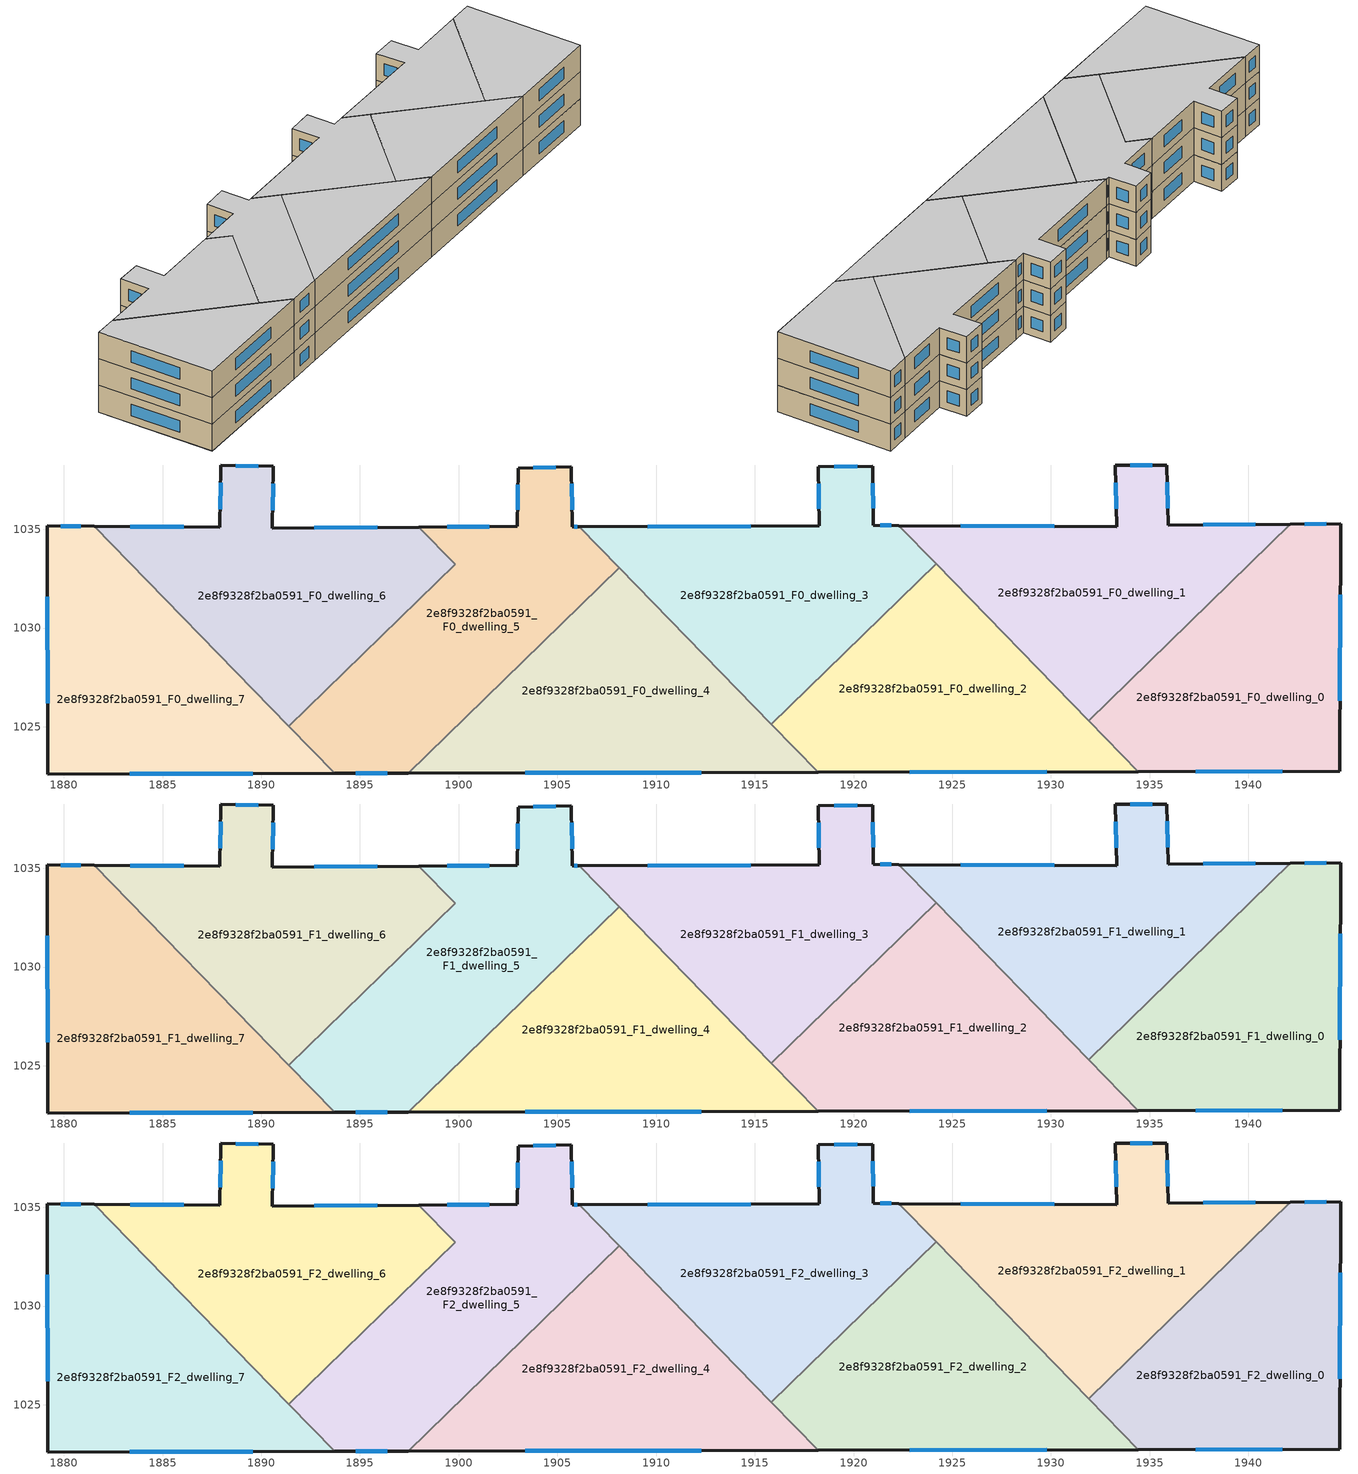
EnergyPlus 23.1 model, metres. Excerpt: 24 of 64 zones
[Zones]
2e8f9328f2ba0591_F0_dwelling_0
 floor ground (EU_floor_Construction): 1944.68,1035.28 1944.61,1022.75 1934.42,1022.72 1931.9,1025.31 1942.12,1035.26 z0
 wall outside (EU_wall_Construction): 1934.42,1022.72 1944.61,1022.75 1944.68,1035.28 1942.12,1035.26 z0:3
 wall to 2e8f9328f2ba0591_F0_dwelling_2 (EU_wall_Construction): 1931.9,1025.31 1934.42,1022.72 z0:3
 wall to 2e8f9328f2ba0591_F0_dwelling_1 (EU_wall_Construction): 1942.12,1035.26 1931.9,1025.31 z0:3
 window (EU_Window_Construction): 1937.33,1022.73 1941.7,1022.74 / 1943.95,1035.27 1942.85,1035.26 / 1944.63,1026.33 1944.66,1031.7 z0.86:2.14
2e8f9328f2ba0591_F0_dwelling_1
 floor ground (EU_floor_Construction): 1942.12,1035.26 1931.9,1025.31 1922.29,1035.19 1933.32,1035.14 1933.26,1038.26 1935.86,1038.24 1935.93,1035.21 z0
 wall outside (EU_wall_Construction): 1942.12,1035.26 1935.93,1035.21 1935.86,1038.24 1933.26,1038.26 1933.33,1035.14 1922.29,1035.19 z0:3
 wall to 2e8f9328f2ba0591_F0_dwelling_3 (EU_wall_Construction): 1922.29,1035.19 1924.18,1033.24 z0:3
 wall to 2e8f9328f2ba0591_F0_dwelling_2 (EU_wall_Construction): 1924.18,1033.25 1931.9,1025.31 z0:3
 window (EU_Window_Construction): 1933.28,1037.37 1933.31,1036.03 / 1935.12,1038.24 1934,1038.25 / 1935.91,1036.08 1935.88,1037.37 / 1940.35,1035.24 1937.7,1035.22 / 1930.17,1035.15 1925.44,1035.18 z0.86:2.14
2e8f9328f2ba0591_F0_dwelling_2
 floor ground (EU_floor_Construction): 1924.18,1033.24 1934.42,1022.72 1918.22,1022.69 1915.84,1025.13 z0
 wall outside (EU_wall_Construction): 1918.22,1022.69 1934.42,1022.72 z0:3
 wall to 2e8f9328f2ba0591_F0_dwelling_3 (EU_wall_Construction): 1924.18,1033.25 1915.84,1025.13 z0:3
 wall to 2e8f9328f2ba0591_F0_dwelling_4 (EU_wall_Construction): 1915.84,1025.13 1918.22,1022.69 z0:3
 window (EU_Window_Construction): 1922.85,1022.7 1929.79,1022.71 z0.86:2.14
2e8f9328f2ba0591_F0_dwelling_3
 floor ground (EU_floor_Construction): 1920.98,1038.2 1920.99,1035.2 1922.29,1035.19 1924.18,1033.24 1915.84,1025.13 1906.12,1035.12 1918.26,1035.18 1918.22,1038.17 z0
 wall outside (EU_wall_Construction): 1922.29,1035.19 1920.99,1035.2 1920.98,1038.2 1918.22,1038.17 1918.26,1035.18 1906.12,1035.12 z0:3
 wall to 2e8f9328f2ba0591_F0_dwelling_5 (EU_wall_Construction): 1906.12,1035.12 1908.13,1033.05 z0:3
 wall to 2e8f9328f2ba0591_F0_dwelling_4 (EU_wall_Construction): 1908.13,1033.05 1915.84,1025.13 z0:3
 window (EU_Window_Construction): 1918.23,1037.32 1918.25,1036.04 / 1920.19,1038.19 1919.01,1038.18 / 1920.99,1036.06 1920.98,1037.34 / 1921.92,1035.19 1921.36,1035.2 / 1914.79,1035.16 1909.59,1035.14 z0.86:2.14
2e8f9328f2ba0591_F0_dwelling_4
 floor ground (EU_floor_Construction): 1908.13,1033.05 1918.22,1022.69 1897.44,1022.65 z0
 wall outside (EU_wall_Construction): 1897.44,1022.65 1918.22,1022.69 z0:3
 wall to 2e8f9328f2ba0591_F0_dwelling_5 (EU_wall_Construction): 1908.13,1033.05 1897.44,1022.65 z0:3
 window (EU_Window_Construction): 1903.37,1022.66 1912.28,1022.68 z0.86:2.14
2e8f9328f2ba0591_F0_dwelling_5
 floor ground (EU_floor_Construction): 1905.69,1038.17 1905.76,1035.12 1906.12,1035.12 1908.13,1033.05 1897.44,1022.65 1893.73,1022.64 1891.4,1025.04 1899.82,1033.23 1897.99,1035.11 1902.97,1035.14 1903.01,1038.1 z0
 wall outside (EU_wall_Construction): 1906.12,1035.12 1905.76,1035.12 1905.7,1038.17 1903.01,1038.1 1902.97,1035.14 1897.99,1035.11 / 1893.73,1022.64 1897.44,1022.65 z0:3
 wall to 2e8f9328f2ba0591_F0_dwelling_6 (EU_wall_Construction): 1897.99,1035.11 1899.82,1033.23 1891.4,1025.04 z0:3
 wall to 2e8f9328f2ba0591_F0_dwelling_7 (EU_wall_Construction): 1891.4,1025.04 1893.73,1022.64 z0:3
 window (EU_Window_Construction): 1901.55,1035.13 1899.41,1035.12 / 1903,1037.26 1902.98,1035.99 / 1904.93,1038.15 1903.78,1038.12 / 1905.74,1035.99 1905.71,1037.3 / 1906.02,1035.12 1905.87,1035.12 / 1894.79,1022.64 1896.38,1022.64 z0.86:2.14
2e8f9328f2ba0591_F0_dwelling_6
 floor ground (EU_floor_Construction): 1897.99,1035.11 1899.82,1033.23 1891.4,1025.04 1881.55,1035.15 1887.9,1035.11 1887.96,1038.25 1890.61,1038.19 1890.57,1035.06 z0
 wall outside (EU_wall_Construction): 1897.99,1035.11 1890.57,1035.06 1890.61,1038.19 1887.96,1038.25 1887.9,1035.11 1881.55,1035.15 z0:3
 wall to 2e8f9328f2ba0591_F0_dwelling_7 (EU_wall_Construction): 1881.55,1035.15 1891.4,1025.04 z0:3
 window (EU_Window_Construction): 1889.86,1038.21 1888.72,1038.23 / 1890.58,1035.96 1890.6,1037.3 / 1895.87,1035.1 1892.69,1035.08 / 1886.09,1035.12 1883.36,1035.14 / 1887.94,1037.35 1887.92,1036.01 z0.86:2.14
2e8f9328f2ba0591_F0_dwelling_7
 floor ground (EU_floor_Construction): 1881.55,1035.15 1893.73,1022.64 1879.18,1022.61 1879.16,1035.17 z0
 wall outside (EU_wall_Construction): 1881.55,1035.15 1879.16,1035.17 1879.18,1022.61 1893.73,1022.64 z0:3
 window (EU_Window_Construction): 1883.34,1022.62 1889.57,1022.63 / 1879.17,1031.58 1879.18,1026.2 / 1880.87,1035.16 1879.84,1035.17 z0.86:2.14
2e8f9328f2ba0591_F1_dwelling_0
 floor to 2e8f9328f2ba0591_F0_dwelling_0 (EU_floor_Construction): 1944.68,1035.28 1944.61,1022.75 1934.42,1022.72 1931.9,1025.31 1942.12,1035.26 z3
 wall outside (EU_wall_Construction): 1934.42,1022.72 1944.61,1022.75 1944.68,1035.28 1942.12,1035.26 z3:6
 wall to 2e8f9328f2ba0591_F1_dwelling_2 (EU_wall_Construction): 1931.9,1025.31 1934.42,1022.72 z3:6
 wall to 2e8f9328f2ba0591_F1_dwelling_1 (EU_wall_Construction): 1942.12,1035.26 1931.9,1025.31 z3:6
 window (EU_Window_Construction): 1937.33,1022.73 1941.7,1022.74 / 1943.95,1035.27 1942.85,1035.26 / 1944.63,1026.33 1944.66,1031.7 z3.86:5.14
2e8f9328f2ba0591_F1_dwelling_1
 floor to 2e8f9328f2ba0591_F0_dwelling_1 (EU_floor_Construction): 1942.12,1035.26 1931.9,1025.31 1922.29,1035.19 1933.32,1035.14 1933.26,1038.26 1935.86,1038.24 1935.93,1035.21 z3
 wall outside (EU_wall_Construction): 1942.12,1035.26 1935.93,1035.21 1935.86,1038.24 1933.26,1038.26 1933.33,1035.14 1922.29,1035.19 z3:6
 wall to 2e8f9328f2ba0591_F1_dwelling_3 (EU_wall_Construction): 1922.29,1035.19 1924.18,1033.24 z3:6
 wall to 2e8f9328f2ba0591_F1_dwelling_2 (EU_wall_Construction): 1924.18,1033.25 1931.9,1025.31 z3:6
 window (EU_Window_Construction): 1933.28,1037.37 1933.31,1036.03 / 1935.12,1038.24 1934,1038.25 / 1935.91,1036.08 1935.88,1037.37 / 1940.35,1035.24 1937.7,1035.22 / 1930.17,1035.15 1925.44,1035.18 z3.86:5.14
2e8f9328f2ba0591_F1_dwelling_2
 floor to 2e8f9328f2ba0591_F0_dwelling_2 (EU_floor_Construction): 1924.18,1033.24 1934.42,1022.72 1918.22,1022.69 1915.84,1025.13 z3
 wall outside (EU_wall_Construction): 1918.22,1022.69 1934.42,1022.72 z3:6
 wall to 2e8f9328f2ba0591_F1_dwelling_3 (EU_wall_Construction): 1924.18,1033.25 1915.84,1025.13 z3:6
 wall to 2e8f9328f2ba0591_F1_dwelling_4 (EU_wall_Construction): 1915.84,1025.13 1918.22,1022.69 z3:6
 window (EU_Window_Construction): 1922.85,1022.7 1929.79,1022.71 z3.86:5.14
2e8f9328f2ba0591_F1_dwelling_3
 floor to 2e8f9328f2ba0591_F0_dwelling_3 (EU_floor_Construction): 1920.98,1038.2 1920.99,1035.2 1922.29,1035.19 1924.18,1033.24 1915.84,1025.13 1906.12,1035.12 1918.26,1035.18 1918.22,1038.17 z3
 wall outside (EU_wall_Construction): 1922.29,1035.19 1920.99,1035.2 1920.98,1038.2 1918.22,1038.17 1918.26,1035.18 1906.12,1035.12 z3:6
 wall to 2e8f9328f2ba0591_F1_dwelling_5 (EU_wall_Construction): 1906.12,1035.12 1908.13,1033.05 z3:6
 wall to 2e8f9328f2ba0591_F1_dwelling_4 (EU_wall_Construction): 1908.13,1033.05 1915.84,1025.13 z3:6
 window (EU_Window_Construction): 1918.23,1037.32 1918.25,1036.04 / 1920.19,1038.19 1919.01,1038.18 / 1920.99,1036.06 1920.98,1037.34 / 1921.92,1035.19 1921.36,1035.2 / 1914.79,1035.16 1909.59,1035.14 z3.86:5.14
2e8f9328f2ba0591_F1_dwelling_4
 floor to 2e8f9328f2ba0591_F0_dwelling_4 (EU_floor_Construction): 1908.13,1033.05 1918.22,1022.69 1897.44,1022.65 z3
 wall outside (EU_wall_Construction): 1897.44,1022.65 1918.22,1022.69 z3:6
 wall to 2e8f9328f2ba0591_F1_dwelling_5 (EU_wall_Construction): 1908.13,1033.05 1897.44,1022.65 z3:6
 window (EU_Window_Construction): 1903.37,1022.66 1912.28,1022.68 z3.86:5.14
2e8f9328f2ba0591_F1_dwelling_5
 floor to 2e8f9328f2ba0591_F0_dwelling_5 (EU_floor_Construction): 1905.69,1038.17 1905.76,1035.12 1906.12,1035.12 1908.13,1033.05 1897.44,1022.65 1893.73,1022.64 1891.4,1025.04 1899.82,1033.23 1897.99,1035.11 1902.97,1035.14 1903.01,1038.1 z3
 wall outside (EU_wall_Construction): 1906.12,1035.12 1905.76,1035.12 1905.7,1038.17 1903.01,1038.1 1902.97,1035.14 1897.99,1035.11 / 1893.73,1022.64 1897.44,1022.65 z3:6
 wall to 2e8f9328f2ba0591_F1_dwelling_6 (EU_wall_Construction): 1897.99,1035.11 1899.82,1033.23 1891.4,1025.04 z3:6
 wall to 2e8f9328f2ba0591_F1_dwelling_7 (EU_wall_Construction): 1891.4,1025.04 1893.73,1022.64 z3:6
 window (EU_Window_Construction): 1901.55,1035.13 1899.41,1035.12 / 1903,1037.26 1902.98,1035.99 / 1904.93,1038.15 1903.78,1038.12 / 1905.74,1035.99 1905.71,1037.3 / 1906.02,1035.12 1905.87,1035.12 / 1894.79,1022.64 1896.38,1022.64 z3.86:5.14
2e8f9328f2ba0591_F1_dwelling_6
 floor to 2e8f9328f2ba0591_F0_dwelling_6 (EU_floor_Construction): 1897.99,1035.11 1899.82,1033.23 1891.4,1025.04 1881.55,1035.15 1887.9,1035.11 1887.96,1038.25 1890.61,1038.19 1890.57,1035.06 z3
 wall outside (EU_wall_Construction): 1897.99,1035.11 1890.57,1035.06 1890.61,1038.19 1887.96,1038.25 1887.9,1035.11 1881.55,1035.15 z3:6
 wall to 2e8f9328f2ba0591_F1_dwelling_7 (EU_wall_Construction): 1881.55,1035.15 1891.4,1025.04 z3:6
 window (EU_Window_Construction): 1889.86,1038.21 1888.72,1038.23 / 1890.58,1035.96 1890.6,1037.3 / 1895.87,1035.1 1892.69,1035.08 / 1886.09,1035.12 1883.36,1035.14 / 1887.94,1037.35 1887.92,1036.01 z3.86:5.14
2e8f9328f2ba0591_F1_dwelling_7
 floor to 2e8f9328f2ba0591_F0_dwelling_7 (EU_floor_Construction): 1881.55,1035.15 1893.73,1022.64 1879.18,1022.61 1879.16,1035.17 z3
 wall outside (EU_wall_Construction): 1881.55,1035.15 1879.16,1035.17 1879.18,1022.61 1893.73,1022.64 z3:6
 window (EU_Window_Construction): 1883.34,1022.62 1889.57,1022.63 / 1879.17,1031.58 1879.18,1026.2 / 1880.87,1035.16 1879.84,1035.17 z3.86:5.14
2e8f9328f2ba0591_F2_dwelling_0
 floor to 2e8f9328f2ba0591_F1_dwelling_0 (EU_floor_Construction): 1944.68,1035.28 1944.61,1022.75 1934.42,1022.72 1931.9,1025.31 1942.12,1035.26 z6
 wall outside (EU_wall_Construction): 1934.42,1022.72 1944.61,1022.75 1944.68,1035.28 1942.12,1035.26 z6:9
 wall to 2e8f9328f2ba0591_F2_dwelling_2 (EU_wall_Construction): 1931.9,1025.31 1934.42,1022.72 z6:9
 wall to 2e8f9328f2ba0591_F2_dwelling_1 (EU_wall_Construction): 1942.12,1035.26 1931.9,1025.31 z6:9
 window (EU_Window_Construction): 1937.33,1022.73 1941.7,1022.74 / 1943.95,1035.27 1942.85,1035.26 / 1944.63,1026.33 1944.66,1031.7 z6.86:8.14
 ceiling to 2e8f9328f2ba0591_F3_dwelling_0 (EU_floor_Construction): 1944.61,1022.75 1944.68,1035.28 1942.12,1035.26 1931.9,1025.31 1934.42,1022.72 z9
2e8f9328f2ba0591_F2_dwelling_1
 floor to 2e8f9328f2ba0591_F1_dwelling_1 (EU_floor_Construction): 1942.12,1035.26 1931.9,1025.31 1922.29,1035.19 1933.32,1035.14 1933.26,1038.26 1935.86,1038.24 1935.93,1035.21 z6
 wall outside (EU_wall_Construction): 1942.12,1035.26 1935.93,1035.21 1935.86,1038.24 1933.26,1038.26 1933.33,1035.14 1922.29,1035.19 z6:9
 wall to 2e8f9328f2ba0591_F2_dwelling_3 (EU_wall_Construction): 1922.29,1035.19 1924.18,1033.24 z6:9
 wall to 2e8f9328f2ba0591_F2_dwelling_2 (EU_wall_Construction): 1924.18,1033.25 1931.9,1025.31 z6:9
 window (EU_Window_Construction): 1933.28,1037.37 1933.31,1036.03 / 1935.12,1038.24 1934,1038.25 / 1935.91,1036.08 1935.88,1037.37 / 1940.35,1035.24 1937.7,1035.22 / 1930.17,1035.15 1925.44,1035.18 z6.86:8.14
 ceiling to 2e8f9328f2ba0591_F3_dwelling_1 (EU_floor_Construction): 1942.12,1035.26 1935.93,1035.21 1935.86,1038.24 1933.26,1038.26 1933.32,1035.14 1922.29,1035.19 1931.9,1025.31 z9
2e8f9328f2ba0591_F2_dwelling_2
 floor to 2e8f9328f2ba0591_F1_dwelling_2 (EU_floor_Construction): 1924.18,1033.24 1934.42,1022.72 1918.22,1022.69 1915.84,1025.13 z6
 wall outside (EU_wall_Construction): 1918.22,1022.69 1934.42,1022.72 z6:9
 wall to 2e8f9328f2ba0591_F2_dwelling_3 (EU_wall_Construction): 1924.18,1033.25 1915.84,1025.13 z6:9
 wall to 2e8f9328f2ba0591_F2_dwelling_4 (EU_wall_Construction): 1915.84,1025.13 1918.22,1022.69 z6:9
 window (EU_Window_Construction): 1922.85,1022.7 1929.79,1022.71 z6.86:8.14
 ceiling to 2e8f9328f2ba0591_F3_dwelling_2 (EU_floor_Construction): 1934.42,1022.72 1924.18,1033.24 1915.84,1025.13 1918.22,1022.69 z9
2e8f9328f2ba0591_F2_dwelling_3
 floor to 2e8f9328f2ba0591_F1_dwelling_3 (EU_floor_Construction): 1920.98,1038.2 1920.99,1035.2 1922.29,1035.19 1924.18,1033.24 1915.84,1025.13 1906.12,1035.12 1918.26,1035.18 1918.22,1038.17 z6
 wall outside (EU_wall_Construction): 1922.29,1035.19 1920.99,1035.2 1920.98,1038.2 1918.22,1038.17 1918.26,1035.18 1906.12,1035.12 z6:9
 wall to 2e8f9328f2ba0591_F2_dwelling_5 (EU_wall_Construction): 1906.12,1035.12 1908.13,1033.05 z6:9
 wall to 2e8f9328f2ba0591_F2_dwelling_4 (EU_wall_Construction): 1908.13,1033.05 1915.84,1025.13 z6:9
 window (EU_Window_Construction): 1918.23,1037.32 1918.25,1036.04 / 1920.19,1038.19 1919.01,1038.18 / 1920.99,1036.06 1920.98,1037.34 / 1921.92,1035.19 1921.36,1035.2 / 1914.79,1035.16 1909.59,1035.14 z6.86:8.14
 ceiling to 2e8f9328f2ba0591_F3_dwelling_3 (EU_floor_Construction): 1924.18,1033.24 1922.29,1035.19 1920.99,1035.2 1920.98,1038.2 1918.22,1038.17 1918.26,1035.18 1906.12,1035.12 1915.84,1025.13 z9
2e8f9328f2ba0591_F2_dwelling_4
 floor to 2e8f9328f2ba0591_F1_dwelling_4 (EU_floor_Construction): 1908.13,1033.05 1918.22,1022.69 1897.44,1022.65 z6
 wall outside (EU_wall_Construction): 1897.44,1022.65 1918.22,1022.69 z6:9
 wall to 2e8f9328f2ba0591_F2_dwelling_5 (EU_wall_Construction): 1908.13,1033.05 1897.44,1022.65 z6:9
 window (EU_Window_Construction): 1903.37,1022.66 1912.28,1022.68 z6.86:8.14
 ceiling to 2e8f9328f2ba0591_F3_dwelling_4 (EU_floor_Construction): 1918.22,1022.69 1908.13,1033.05 1897.44,1022.65 z9
2e8f9328f2ba0591_F2_dwelling_5
 floor to 2e8f9328f2ba0591_F1_dwelling_5 (EU_floor_Construction): 1905.69,1038.17 1905.76,1035.12 1906.12,1035.12 1908.13,1033.05 1897.44,1022.65 1893.73,1022.64 1891.4,1025.04 1899.82,1033.23 1897.99,1035.11 1902.97,1035.14 1903.01,1038.1 z6
 wall outside (EU_wall_Construction): 1906.12,1035.12 1905.76,1035.12 1905.7,1038.17 1903.01,1038.1 1902.97,1035.14 1897.99,1035.11 / 1893.73,1022.64 1897.44,1022.65 z6:9
 wall to 2e8f9328f2ba0591_F2_dwelling_6 (EU_wall_Construction): 1897.99,1035.11 1899.82,1033.23 1891.4,1025.04 z6:9
 wall to 2e8f9328f2ba0591_F2_dwelling_7 (EU_wall_Construction): 1891.4,1025.04 1893.73,1022.64 z6:9
 window (EU_Window_Construction): 1901.55,1035.13 1899.41,1035.12 / 1903,1037.26 1902.98,1035.99 / 1904.93,1038.15 1903.78,1038.12 / 1905.74,1035.99 1905.71,1037.3 / 1906.02,1035.12 1905.87,1035.12 / 1894.79,1022.64 1896.38,1022.64 z6.86:8.14
 ceiling to 2e8f9328f2ba0591_F3_dwelling_5 (EU_floor_Construction): 1908.13,1033.05 1906.12,1035.12 1905.76,1035.12 1905.69,1038.17 1903.01,1038.1 1902.97,1035.14 1897.99,1035.11 1899.82,1033.23 1891.4,1025.04 1893.73,1022.64 1897.44,1022.65 z9
2e8f9328f2ba0591_F2_dwelling_6
 floor to 2e8f9328f2ba0591_F1_dwelling_6 (EU_floor_Construction): 1897.99,1035.11 1899.82,1033.23 1891.4,1025.04 1881.55,1035.15 1887.9,1035.11 1887.96,1038.25 1890.61,1038.19 1890.57,1035.06 z6
 wall outside (EU_wall_Construction): 1897.99,1035.11 1890.57,1035.06 1890.61,1038.19 1887.96,1038.25 1887.9,1035.11 1881.55,1035.15 z6:9
 wall to 2e8f9328f2ba0591_F2_dwelling_7 (EU_wall_Construction): 1881.55,1035.15 1891.4,1025.04 z6:9
 window (EU_Window_Construction): 1889.86,1038.21 1888.72,1038.23 / 1890.58,1035.96 1890.6,1037.3 / 1895.87,1035.1 1892.69,1035.08 / 1886.09,1035.12 1883.36,1035.14 / 1887.94,1037.35 1887.92,1036.01 z6.86:8.14
 ceiling to 2e8f9328f2ba0591_F3_dwelling_6 (EU_floor_Construction): 1899.82,1033.23 1897.99,1035.11 1890.57,1035.06 1890.61,1038.19 1887.96,1038.25 1887.9,1035.11 1881.55,1035.15 1891.4,1025.04 z9
2e8f9328f2ba0591_F2_dwelling_7
 floor to 2e8f9328f2ba0591_F1_dwelling_7 (EU_floor_Construction): 1881.55,1035.15 1893.73,1022.64 1879.18,1022.61 1879.16,1035.17 z6
 wall outside (EU_wall_Construction): 1881.55,1035.15 1879.16,1035.17 1879.18,1022.61 1893.73,1022.64 z6:9
 window (EU_Window_Construction): 1883.34,1022.62 1889.57,1022.63 / 1879.17,1031.58 1879.18,1026.2 / 1880.87,1035.16 1879.84,1035.17 z6.86:8.14
 ceiling to 2e8f9328f2ba0591_F3_dwelling_7 (EU_floor_Construction): 1893.73,1022.64 1881.55,1035.15 1879.16,1035.17 1879.18,1022.61 z9
[Building]
EU S2 Campaign: North Axis=0; Terrain=City; Solar Distribution=FullExterior
[Site:Location]
Helsinki-Vantaa.AP: Latitude=60.317; Longitude=24.963; Time Zone=2; Elevation=54.6
[SizingPeriod:WeatherFileDays]
AnnualSizingPeriod: Begin Month=1; Begin Day of Month=1; End Month=12; End Day of Month=31; Day of Week for Start Day=Monday; Use Weather File Daylight Saving Period=No; Use Weather File Rain and Snow Indicators=No
[MATERIAL]
EU_InternalMass_Material: Roughness=MediumRough; Thickness=0.1; Conductivity=1; Density=1800; Specific Heat=900; Thermal Absorptance=0.9; Solar Absorptance=0.7; Visible Absorptance=0.7
[MATERIAL:NOMASS] Roughness=MediumRough; Thermal Absorptance=0.9; Solar Absorptance=0.7; Visible Absorptance=0.7
Name | Thermal Resistance
EU_wall_NoMass | 1.10183
EU_floor_NoMass | 1.70606
[WINDOWMATERIAL:SIMPLEGLAZINGSYSTEM]
EU_Window_SimpleGlazing: UFactor=3.11035; Solar Heat Gain Coefficient=0.8; Visible Transmittance=0.8
[CONSTRUCTION]
EU_wall_Construction: EU_wall_NoMass
EU_floor_Construction: EU_floor_NoMass
EU_Window_Construction: EU_Window_SimpleGlazing
EU_InternalMass_Construction: EU_InternalMass_Material
[ZONE] Type=1; Multiplier=1; Ceiling Height=autocalculate; Floor Area=autocalculate; Part of Total Floor Area=Yes
Name | Volume
2e8f9328f2ba0591_F0_dwelling_0; 2e8f9328f2ba0591_F1_dwelling_0; 2e8f9328f2ba0591_F2_dwelling_0 | 316.647
2e8f9328f2ba0591_F0_dwelling_1; 2e8f9328f2ba0591_F1_dwelling_1; 2e8f9328f2ba0591_F2_dwelling_1 | 316.685
2e8f9328f2ba0591_F0_dwelling_2; 2e8f9328f2ba0591_F1_dwelling_2; 2e8f9328f2ba0591_F2_dwelling_2 | 315.718
2e8f9328f2ba0591_F0_dwelling_3; 2e8f9328f2ba0591_F1_dwelling_3; 2e8f9328f2ba0591_F2_dwelling_3 | 315.709
2e8f9328f2ba0591_F0_dwelling_4 | 323.651
2e8f9328f2ba0591_F1_dwelling_4; 2e8f9328f2ba0591_F2_dwelling_4 | 323.65
2e8f9328f2ba0591_F0_dwelling_5; 2e8f9328f2ba0591_F1_dwelling_5; 2e8f9328f2ba0591_F2_dwelling_5 | 323.646
2e8f9328f2ba0591_F0_dwelling_6; 2e8f9328f2ba0591_F1_dwelling_6; 2e8f9328f2ba0591_F2_dwelling_6 | 318.683
2e8f9328f2ba0591_F0_dwelling_7; 2e8f9328f2ba0591_F1_dwelling_7; 2e8f9328f2ba0591_F2_dwelling_7 | 318.675
[INTERNALMASS] Construction=EU_InternalMass_Construction
Name | Zone or ZoneList | Surface Area
2e8f9328f2ba0591_F0_dwelling_0_EU_InternalMass | 2e8f9328f2ba0591_F0_dwelling_0 | 105.551
2e8f9328f2ba0591_F0_dwelling_1_EU_InternalMass | 2e8f9328f2ba0591_F0_dwelling_1 | 105.563
2e8f9328f2ba0591_F0_dwelling_2_EU_InternalMass | 2e8f9328f2ba0591_F0_dwelling_2 | 105.239
2e8f9328f2ba0591_F0_dwelling_3_EU_InternalMass | 2e8f9328f2ba0591_F0_dwelling_3 | 105.237
2e8f9328f2ba0591_F0_dwelling_4_EU_InternalMass | 2e8f9328f2ba0591_F0_dwelling_4 | 107.888
2e8f9328f2ba0591_F0_dwelling_5_EU_InternalMass | 2e8f9328f2ba0591_F0_dwelling_5 | 107.883
2e8f9328f2ba0591_F0_dwelling_6_EU_InternalMass | 2e8f9328f2ba0591_F0_dwelling_6 | 106.23
2e8f9328f2ba0591_F0_dwelling_7_EU_InternalMass | 2e8f9328f2ba0591_F0_dwelling_7 | 106.225
2e8f9328f2ba0591_F1_dwelling_0_EU_InternalMass | 2e8f9328f2ba0591_F1_dwelling_0 | 105.551
2e8f9328f2ba0591_F1_dwelling_1_EU_InternalMass | 2e8f9328f2ba0591_F1_dwelling_1 | 105.563
2e8f9328f2ba0591_F1_dwelling_2_EU_InternalMass | 2e8f9328f2ba0591_F1_dwelling_2 | 105.239
2e8f9328f2ba0591_F1_dwelling_3_EU_InternalMass | 2e8f9328f2ba0591_F1_dwelling_3 | 105.237
2e8f9328f2ba0591_F1_dwelling_4_EU_InternalMass | 2e8f9328f2ba0591_F1_dwelling_4 | 107.888
2e8f9328f2ba0591_F1_dwelling_5_EU_InternalMass | 2e8f9328f2ba0591_F1_dwelling_5 | 107.883
2e8f9328f2ba0591_F1_dwelling_6_EU_InternalMass | 2e8f9328f2ba0591_F1_dwelling_6 | 106.23
2e8f9328f2ba0591_F1_dwelling_7_EU_InternalMass | 2e8f9328f2ba0591_F1_dwelling_7 | 106.225
2e8f9328f2ba0591_F2_dwelling_0_EU_InternalMass | 2e8f9328f2ba0591_F2_dwelling_0 | 105.551
2e8f9328f2ba0591_F2_dwelling_1_EU_InternalMass | 2e8f9328f2ba0591_F2_dwelling_1 | 105.563
2e8f9328f2ba0591_F2_dwelling_2_EU_InternalMass | 2e8f9328f2ba0591_F2_dwelling_2 | 105.239
2e8f9328f2ba0591_F2_dwelling_3_EU_InternalMass | 2e8f9328f2ba0591_F2_dwelling_3 | 105.237
2e8f9328f2ba0591_F2_dwelling_4_EU_InternalMass | 2e8f9328f2ba0591_F2_dwelling_4 | 107.888
2e8f9328f2ba0591_F2_dwelling_5_EU_InternalMass | 2e8f9328f2ba0591_F2_dwelling_5 | 107.883
2e8f9328f2ba0591_F2_dwelling_6_EU_InternalMass | 2e8f9328f2ba0591_F2_dwelling_6 | 106.23
2e8f9328f2ba0591_F2_dwelling_7_EU_InternalMass | 2e8f9328f2ba0591_F2_dwelling_7 | 106.225
[OTHEREQUIPMENT] Fuel Type=Electricity; Design Level Calculation Method=Watts/Area; Power per Zone Floor Area=1; Fraction Latent=0; Fraction Radiant=0; Fraction Lost=0; Carbon Dioxide Generation Rate=0; EndUse Subcategory=EU_Step8_InternalGains
Name | Zone or ZoneList or Space or SpaceList | Schedule
EU_Step8_InternalGain_2e8f9328f2ba0591_F0_dwelling_0_f000 | 2e8f9328f2ba0591_F0_dwelling_0 | EU_Step8_GainSchedule_2e8f9328f2ba0591_F0_dwelling_0_f000
EU_Step8_InternalGain_2e8f9328f2ba0591_F0_dwelling_1_f000 | 2e8f9328f2ba0591_F0_dwelling_1 | EU_Step8_GainSchedule_2e8f9328f2ba0591_F0_dwelling_1_f000
EU_Step8_InternalGain_2e8f9328f2ba0591_F0_dwelling_2_f000 | 2e8f9328f2ba0591_F0_dwelling_2 | EU_Step8_GainSchedule_2e8f9328f2ba0591_F0_dwelling_2_f000
EU_Step8_InternalGain_2e8f9328f2ba0591_F0_dwelling_3_f000 | 2e8f9328f2ba0591_F0_dwelling_3 | EU_Step8_GainSchedule_2e8f9328f2ba0591_F0_dwelling_3_f000
EU_Step8_InternalGain_2e8f9328f2ba0591_F0_dwelling_4_f000 | 2e8f9328f2ba0591_F0_dwelling_4 | EU_Step8_GainSchedule_2e8f9328f2ba0591_F0_dwelling_4_f000
EU_Step8_InternalGain_2e8f9328f2ba0591_F0_dwelling_5_f000 | 2e8f9328f2ba0591_F0_dwelling_5 | EU_Step8_GainSchedule_2e8f9328f2ba0591_F0_dwelling_5_f000
EU_Step8_InternalGain_2e8f9328f2ba0591_F0_dwelling_6_f000 | 2e8f9328f2ba0591_F0_dwelling_6 | EU_Step8_GainSchedule_2e8f9328f2ba0591_F0_dwelling_6_f000
EU_Step8_InternalGain_2e8f9328f2ba0591_F0_dwelling_7_f000 | 2e8f9328f2ba0591_F0_dwelling_7 | EU_Step8_GainSchedule_2e8f9328f2ba0591_F0_dwelling_7_f000
EU_Step8_InternalGain_2e8f9328f2ba0591_F1_dwelling_0_f000 | 2e8f9328f2ba0591_F1_dwelling_0 | EU_Step8_GainSchedule_2e8f9328f2ba0591_F1_dwelling_0_f000
EU_Step8_InternalGain_2e8f9328f2ba0591_F1_dwelling_1_f000 | 2e8f9328f2ba0591_F1_dwelling_1 | EU_Step8_GainSchedule_2e8f9328f2ba0591_F1_dwelling_1_f000
EU_Step8_InternalGain_2e8f9328f2ba0591_F1_dwelling_2_f000 | 2e8f9328f2ba0591_F1_dwelling_2 | EU_Step8_GainSchedule_2e8f9328f2ba0591_F1_dwelling_2_f000
EU_Step8_InternalGain_2e8f9328f2ba0591_F1_dwelling_3_f000 | 2e8f9328f2ba0591_F1_dwelling_3 | EU_Step8_GainSchedule_2e8f9328f2ba0591_F1_dwelling_3_f000
EU_Step8_InternalGain_2e8f9328f2ba0591_F1_dwelling_4_f000 | 2e8f9328f2ba0591_F1_dwelling_4 | EU_Step8_GainSchedule_2e8f9328f2ba0591_F1_dwelling_4_f000
EU_Step8_InternalGain_2e8f9328f2ba0591_F1_dwelling_5_f000 | 2e8f9328f2ba0591_F1_dwelling_5 | EU_Step8_GainSchedule_2e8f9328f2ba0591_F1_dwelling_5_f000
EU_Step8_InternalGain_2e8f9328f2ba0591_F1_dwelling_6_f000 | 2e8f9328f2ba0591_F1_dwelling_6 | EU_Step8_GainSchedule_2e8f9328f2ba0591_F1_dwelling_6_f000
EU_Step8_InternalGain_2e8f9328f2ba0591_F1_dwelling_7_f000 | 2e8f9328f2ba0591_F1_dwelling_7 | EU_Step8_GainSchedule_2e8f9328f2ba0591_F1_dwelling_7_f000
EU_Step8_InternalGain_2e8f9328f2ba0591_F2_dwelling_0_f000 | 2e8f9328f2ba0591_F2_dwelling_0 | EU_Step8_GainSchedule_2e8f9328f2ba0591_F2_dwelling_0_f000
EU_Step8_InternalGain_2e8f9328f2ba0591_F2_dwelling_1_f000 | 2e8f9328f2ba0591_F2_dwelling_1 | EU_Step8_GainSchedule_2e8f9328f2ba0591_F2_dwelling_1_f000
EU_Step8_InternalGain_2e8f9328f2ba0591_F2_dwelling_2_f000 | 2e8f9328f2ba0591_F2_dwelling_2 | EU_Step8_GainSchedule_2e8f9328f2ba0591_F2_dwelling_2_f000
EU_Step8_InternalGain_2e8f9328f2ba0591_F2_dwelling_3_f000 | 2e8f9328f2ba0591_F2_dwelling_3 | EU_Step8_GainSchedule_2e8f9328f2ba0591_F2_dwelling_3_f000
EU_Step8_InternalGain_2e8f9328f2ba0591_F2_dwelling_4_f000 | 2e8f9328f2ba0591_F2_dwelling_4 | EU_Step8_GainSchedule_2e8f9328f2ba0591_F2_dwelling_4_f000
EU_Step8_InternalGain_2e8f9328f2ba0591_F2_dwelling_5_f000 | 2e8f9328f2ba0591_F2_dwelling_5 | EU_Step8_GainSchedule_2e8f9328f2ba0591_F2_dwelling_5_f000
EU_Step8_InternalGain_2e8f9328f2ba0591_F2_dwelling_6_f000 | 2e8f9328f2ba0591_F2_dwelling_6 | EU_Step8_GainSchedule_2e8f9328f2ba0591_F2_dwelling_6_f000
EU_Step8_InternalGain_2e8f9328f2ba0591_F2_dwelling_7_f000 | 2e8f9328f2ba0591_F2_dwelling_7 | EU_Step8_GainSchedule_2e8f9328f2ba0591_F2_dwelling_7_f000
[ZONEVENTILATION:DESIGNFLOWRATE] Schedule=EU_AlwaysOn; Design Flow Rate Calculation Method=AirChanges/Hour; Air Changes per Hour=0.756316; Ventilation Type=Natural; Fan Pressure Rise=0; Fan Total Efficiency=1; Constant Term Coefficient=1; Temperature Term Coefficient=0; Velocity Term Coefficient=0; Velocity Squared Term Coefficient=0; Minimum Indoor Temperature=-100; Maximum Indoor Temperature=100; Delta Temperature=-100; Minimum Outdoor Temperature=-100; Maximum Outdoor Temperature=100; Maximum Wind Speed=40
Name | Zone or ZoneList or Space or SpaceList
EU_ConstantAir_2e8f9328f2ba0591_F0_dwelling_0 | 2e8f9328f2ba0591_F0_dwelling_0
EU_ConstantAir_2e8f9328f2ba0591_F0_dwelling_1 | 2e8f9328f2ba0591_F0_dwelling_1
EU_ConstantAir_2e8f9328f2ba0591_F0_dwelling_2 | 2e8f9328f2ba0591_F0_dwelling_2
EU_ConstantAir_2e8f9328f2ba0591_F0_dwelling_3 | 2e8f9328f2ba0591_F0_dwelling_3
EU_ConstantAir_2e8f9328f2ba0591_F0_dwelling_4 | 2e8f9328f2ba0591_F0_dwelling_4
EU_ConstantAir_2e8f9328f2ba0591_F0_dwelling_5 | 2e8f9328f2ba0591_F0_dwelling_5
EU_ConstantAir_2e8f9328f2ba0591_F0_dwelling_6 | 2e8f9328f2ba0591_F0_dwelling_6
EU_ConstantAir_2e8f9328f2ba0591_F0_dwelling_7 | 2e8f9328f2ba0591_F0_dwelling_7
EU_ConstantAir_2e8f9328f2ba0591_F1_dwelling_0 | 2e8f9328f2ba0591_F1_dwelling_0
EU_ConstantAir_2e8f9328f2ba0591_F1_dwelling_1 | 2e8f9328f2ba0591_F1_dwelling_1
EU_ConstantAir_2e8f9328f2ba0591_F1_dwelling_2 | 2e8f9328f2ba0591_F1_dwelling_2
EU_ConstantAir_2e8f9328f2ba0591_F1_dwelling_3 | 2e8f9328f2ba0591_F1_dwelling_3
EU_ConstantAir_2e8f9328f2ba0591_F1_dwelling_4 | 2e8f9328f2ba0591_F1_dwelling_4
EU_ConstantAir_2e8f9328f2ba0591_F1_dwelling_5 | 2e8f9328f2ba0591_F1_dwelling_5
EU_ConstantAir_2e8f9328f2ba0591_F1_dwelling_6 | 2e8f9328f2ba0591_F1_dwelling_6
EU_ConstantAir_2e8f9328f2ba0591_F1_dwelling_7 | 2e8f9328f2ba0591_F1_dwelling_7
EU_ConstantAir_2e8f9328f2ba0591_F2_dwelling_0 | 2e8f9328f2ba0591_F2_dwelling_0
EU_ConstantAir_2e8f9328f2ba0591_F2_dwelling_1 | 2e8f9328f2ba0591_F2_dwelling_1
EU_ConstantAir_2e8f9328f2ba0591_F2_dwelling_2 | 2e8f9328f2ba0591_F2_dwelling_2
EU_ConstantAir_2e8f9328f2ba0591_F2_dwelling_3 | 2e8f9328f2ba0591_F2_dwelling_3
EU_ConstantAir_2e8f9328f2ba0591_F2_dwelling_4 | 2e8f9328f2ba0591_F2_dwelling_4
EU_ConstantAir_2e8f9328f2ba0591_F2_dwelling_5 | 2e8f9328f2ba0591_F2_dwelling_5
EU_ConstantAir_2e8f9328f2ba0591_F2_dwelling_6 | 2e8f9328f2ba0591_F2_dwelling_6
EU_ConstantAir_2e8f9328f2ba0591_F2_dwelling_7 | 2e8f9328f2ba0591_F2_dwelling_7
[HVACTEMPLATE:THERMOSTAT] Constant Heating Setpoint=20; Constant Cooling Setpoint=50
EU_HeatOnly_2e8f9328f2ba0591_F0_dwelling_0; EU_HeatOnly_2e8f9328f2ba0591_F0_dwelling_1; EU_HeatOnly_2e8f9328f2ba0591_F0_dwelling_2; EU_HeatOnly_2e8f9328f2ba0591_F0_dwelling_3; EU_HeatOnly_2e8f9328f2ba0591_F0_dwelling_4; EU_HeatOnly_2e8f9328f2ba0591_F0_dwelling_5; EU_HeatOnly_2e8f9328f2ba0591_F0_dwelling_6; EU_HeatOnly_2e8f9328f2ba0591_F0_dwelling_7; EU_HeatOnly_2e8f9328f2ba0591_F1_dwelling_0; EU_HeatOnly_2e8f9328f2ba0591_F1_dwelling_1; EU_HeatOnly_2e8f9328f2ba0591_F1_dwelling_2; EU_HeatOnly_2e8f9328f2ba0591_F1_dwelling_3; EU_HeatOnly_2e8f9328f2ba0591_F1_dwelling_4; EU_HeatOnly_2e8f9328f2ba0591_F1_dwelling_5; EU_HeatOnly_2e8f9328f2ba0591_F1_dwelling_6; EU_HeatOnly_2e8f9328f2ba0591_F1_dwelling_7; EU_HeatOnly_2e8f9328f2ba0591_F2_dwelling_0; EU_HeatOnly_2e8f9328f2ba0591_F2_dwelling_1; EU_HeatOnly_2e8f9328f2ba0591_F2_dwelling_2; EU_HeatOnly_2e8f9328f2ba0591_F2_dwelling_3; EU_HeatOnly_2e8f9328f2ba0591_F2_dwelling_4; EU_HeatOnly_2e8f9328f2ba0591_F2_dwelling_5; EU_HeatOnly_2e8f9328f2ba0591_F2_dwelling_6; EU_HeatOnly_2e8f9328f2ba0591_F2_dwelling_7; EU_HeatOnly_2e8f9328f2ba0591_F3_dwelling_0; EU_HeatOnly_2e8f9328f2ba0591_F3_dwelling_1; EU_HeatOnly_2e8f9328f2ba0591_F3_dwelling_2; EU_HeatOnly_2e8f9328f2ba0591_F3_dwelling_3; EU_HeatOnly_2e8f9328f2ba0591_F3_dwelling_4; EU_HeatOnly_2e8f9328f2ba0591_F3_dwelling_5; EU_HeatOnly_2e8f9328f2ba0591_F3_dwelling_6; EU_HeatOnly_2e8f9328f2ba0591_F3_dwelling_7; EU_HeatOnly_2e8f9328f2ba0591_F4_dwelling_0; EU_HeatOnly_2e8f9328f2ba0591_F4_dwelling_1; EU_HeatOnly_2e8f9328f2ba0591_F4_dwelling_2; EU_HeatOnly_2e8f9328f2ba0591_F4_dwelling_3; EU_HeatOnly_2e8f9328f2ba0591_F4_dwelling_4; EU_HeatOnly_2e8f9328f2ba0591_F4_dwelling_5; EU_HeatOnly_2e8f9328f2ba0591_F4_dwelling_6; EU_HeatOnly_2e8f9328f2ba0591_F4_dwelling_7; EU_HeatOnly_2e8f9328f2ba0591_F5_dwelling_0; EU_HeatOnly_2e8f9328f2ba0591_F5_dwelling_1; EU_HeatOnly_2e8f9328f2ba0591_F5_dwelling_2; EU_HeatOnly_2e8f9328f2ba0591_F5_dwelling_3; EU_HeatOnly_2e8f9328f2ba0591_F5_dwelling_4; EU_HeatOnly_2e8f9328f2ba0591_F5_dwelling_5; EU_HeatOnly_2e8f9328f2ba0591_F5_dwelling_6; EU_HeatOnly_2e8f9328f2ba0591_F5_dwelling_7; EU_HeatOnly_2e8f9328f2ba0591_F6_dwelling_0; EU_HeatOnly_2e8f9328f2ba0591_F6_dwelling_1; EU_HeatOnly_2e8f9328f2ba0591_F6_dwelling_2; EU_HeatOnly_2e8f9328f2ba0591_F6_dwelling_3; EU_HeatOnly_2e8f9328f2ba0591_F6_dwelling_4; EU_HeatOnly_2e8f9328f2ba0591_F6_dwelling_5; EU_HeatOnly_2e8f9328f2ba0591_F6_dwelling_6; EU_HeatOnly_2e8f9328f2ba0591_F6_dwelling_7; EU_HeatOnly_2e8f9328f2ba0591_F7_dwelling_0; EU_HeatOnly_2e8f9328f2ba0591_F7_dwelling_1; EU_HeatOnly_2e8f9328f2ba0591_F7_dwelling_2; EU_HeatOnly_2e8f9328f2ba0591_F7_dwelling_3; EU_HeatOnly_2e8f9328f2ba0591_F7_dwelling_4; EU_HeatOnly_2e8f9328f2ba0591_F7_dwelling_5; EU_HeatOnly_2e8f9328f2ba0591_F7_dwelling_6; EU_HeatOnly_2e8f9328f2ba0591_F7_dwelling_7
[HVACTEMPLATE:ZONE:IDEALLOADSAIRSYSTEM] System Availability Schedule=EU_AlwaysOn; Maximum Heating Supply Air Temperature=50; Minimum Cooling Supply Air Temperature=13; Maximum Heating Supply Air Humidity Ratio=0.0156; Minimum Cooling Supply Air Humidity Ratio=0.0077; Heating Limit=NoLimit; Cooling Limit=NoLimit; Heating Availability Schedule=EU_AlwaysOn; Cooling Availability Schedule=EU_CoolingOff; Dehumidification Control Type=ConstantSensibleHeatRatio; Cooling Sensible Heat Ratio=0.7; Dehumidification Setpoint=60; Humidification Control Type=None; Humidification Setpoint=30; Outdoor Air Method=None; Outdoor Air Flow Rate per Person=0.00944; Outdoor Air Flow Rate per Zone Floor Area=0; Outdoor Air Flow Rate per Zone=0; Demand Controlled Ventilation Type=None; Outdoor Air Economizer Type=NoEconomizer; Heat Recovery Type=None; Sensible Heat Recovery Effectiveness=0.7; Latent Heat Recovery Effectiveness=0.65
Name | Template Thermostat
2e8f9328f2ba0591_F0_dwelling_0 | EU_HeatOnly_2e8f9328f2ba0591_F0_dwelling_0
2e8f9328f2ba0591_F0_dwelling_1 | EU_HeatOnly_2e8f9328f2ba0591_F0_dwelling_1
2e8f9328f2ba0591_F0_dwelling_2 | EU_HeatOnly_2e8f9328f2ba0591_F0_dwelling_2
2e8f9328f2ba0591_F0_dwelling_3 | EU_HeatOnly_2e8f9328f2ba0591_F0_dwelling_3
2e8f9328f2ba0591_F0_dwelling_4 | EU_HeatOnly_2e8f9328f2ba0591_F0_dwelling_4
2e8f9328f2ba0591_F0_dwelling_5 | EU_HeatOnly_2e8f9328f2ba0591_F0_dwelling_5
2e8f9328f2ba0591_F0_dwelling_6 | EU_HeatOnly_2e8f9328f2ba0591_F0_dwelling_6
2e8f9328f2ba0591_F0_dwelling_7 | EU_HeatOnly_2e8f9328f2ba0591_F0_dwelling_7
2e8f9328f2ba0591_F1_dwelling_0 | EU_HeatOnly_2e8f9328f2ba0591_F1_dwelling_0
2e8f9328f2ba0591_F1_dwelling_1 | EU_HeatOnly_2e8f9328f2ba0591_F1_dwelling_1
2e8f9328f2ba0591_F1_dwelling_2 | EU_HeatOnly_2e8f9328f2ba0591_F1_dwelling_2
2e8f9328f2ba0591_F1_dwelling_3 | EU_HeatOnly_2e8f9328f2ba0591_F1_dwelling_3
2e8f9328f2ba0591_F1_dwelling_4 | EU_HeatOnly_2e8f9328f2ba0591_F1_dwelling_4
2e8f9328f2ba0591_F1_dwelling_5 | EU_HeatOnly_2e8f9328f2ba0591_F1_dwelling_5
2e8f9328f2ba0591_F1_dwelling_6 | EU_HeatOnly_2e8f9328f2ba0591_F1_dwelling_6
2e8f9328f2ba0591_F1_dwelling_7 | EU_HeatOnly_2e8f9328f2ba0591_F1_dwelling_7
2e8f9328f2ba0591_F2_dwelling_0 | EU_HeatOnly_2e8f9328f2ba0591_F2_dwelling_0
2e8f9328f2ba0591_F2_dwelling_1 | EU_HeatOnly_2e8f9328f2ba0591_F2_dwelling_1
2e8f9328f2ba0591_F2_dwelling_2 | EU_HeatOnly_2e8f9328f2ba0591_F2_dwelling_2
2e8f9328f2ba0591_F2_dwelling_3 | EU_HeatOnly_2e8f9328f2ba0591_F2_dwelling_3
2e8f9328f2ba0591_F2_dwelling_4 | EU_HeatOnly_2e8f9328f2ba0591_F2_dwelling_4
2e8f9328f2ba0591_F2_dwelling_5 | EU_HeatOnly_2e8f9328f2ba0591_F2_dwelling_5
2e8f9328f2ba0591_F2_dwelling_6 | EU_HeatOnly_2e8f9328f2ba0591_F2_dwelling_6
2e8f9328f2ba0591_F2_dwelling_7 | EU_HeatOnly_2e8f9328f2ba0591_F2_dwelling_7
[SIZING:ZONE] Zone Cooling Design Supply Air Temperature Input Method=SupplyAirTemperature; Zone Cooling Design Supply Air Temperature=13; Zone Heating Design Supply Air Temperature Input Method=SupplyAirTemperature; Zone Heating Design Supply Air Temperature=50; Zone Cooling Design Supply Air Humidity Ratio=0.008; Zone Heating Design Supply Air Humidity Ratio=0.008; Cooling Design Air Flow Method=DesignDay; Cooling Design Air Flow Rate=0; Cooling Minimum Air Flow per Zone Floor Area=0.000762; Cooling Minimum Air Flow=0; Cooling Minimum Air Flow Fraction=0.2; Heating Design Air Flow Method=DesignDay; Heating Design Air Flow Rate=0; Heating Maximum Air Flow per Zone Floor Area=0.002032; Heating Maximum Air Flow=0.141576; Heating Maximum Air Flow Fraction=0.3; Account for Dedicated Outdoor Air System=No; Dedicated Outdoor Air System Control Strategy=NeutralSupplyAir; Dedicated Outdoor Air Low Setpoint Temperature for Design=autosize; Dedicated Outdoor Air High Setpoint Temperature for Design=autosize; Zone Load Sizing Method=Sensible Load Only No Latent Load; Zone Latent Cooling Design Supply Air Humidity Ratio Input Method=HumidityRatioDifference; Zone Cooling Design Supply Air Humidity Ratio Difference=0.005; Zone Latent Heating Design Supply Air Humidity Ratio Input Method=HumidityRatioDifference; Zone Humidification Design Supply Air Humidity Ratio Difference=0.005
2e8f9328f2ba0591_F0_dwelling_0; 2e8f9328f2ba0591_F0_dwelling_1; 2e8f9328f2ba0591_F0_dwelling_2; 2e8f9328f2ba0591_F0_dwelling_3; 2e8f9328f2ba0591_F0_dwelling_4; 2e8f9328f2ba0591_F0_dwelling_5; 2e8f9328f2ba0591_F0_dwelling_6; 2e8f9328f2ba0591_F0_dwelling_7; 2e8f9328f2ba0591_F1_dwelling_0; 2e8f9328f2ba0591_F1_dwelling_1; 2e8f9328f2ba0591_F1_dwelling_2; 2e8f9328f2ba0591_F1_dwelling_3; 2e8f9328f2ba0591_F1_dwelling_4; 2e8f9328f2ba0591_F1_dwelling_5; 2e8f9328f2ba0591_F1_dwelling_6; 2e8f9328f2ba0591_F1_dwelling_7; 2e8f9328f2ba0591_F2_dwelling_0; 2e8f9328f2ba0591_F2_dwelling_1; 2e8f9328f2ba0591_F2_dwelling_2; 2e8f9328f2ba0591_F2_dwelling_3; 2e8f9328f2ba0591_F2_dwelling_4; 2e8f9328f2ba0591_F2_dwelling_5; 2e8f9328f2ba0591_F2_dwelling_6; 2e8f9328f2ba0591_F2_dwelling_7
[SCHEDULE:CONSTANT]
Name | Hourly Value
EU_AlwaysOn | 1
EU_CoolingOff | 0
[SCHEDULE:FILE] Column Number=1; Rows to Skip at Top=0; Number of Hours of Data=8760; Column Separator=Comma; Interpolate to Timestep=No; Minutes per Item=60; Adjust Schedule for Daylight Savings=Yes
Name | File
EU_Step8_GainSchedule_2e8f9328f2ba0591_F0_dwelling_0_f000 | ../../schedules/2e8f9328f2ba0591/2e8f9328f2ba0591_F0_dwelling_0_f000_gain.csv
EU_Step8_GainSchedule_2e8f9328f2ba0591_F0_dwelling_1_f000 | ../../schedules/2e8f9328f2ba0591/2e8f9328f2ba0591_F0_dwelling_1_f000_gain.csv
EU_Step8_GainSchedule_2e8f9328f2ba0591_F0_dwelling_2_f000 | ../../schedules/2e8f9328f2ba0591/2e8f9328f2ba0591_F0_dwelling_2_f000_gain.csv
EU_Step8_GainSchedule_2e8f9328f2ba0591_F0_dwelling_3_f000 | ../../schedules/2e8f9328f2ba0591/2e8f9328f2ba0591_F0_dwelling_3_f000_gain.csv
EU_Step8_GainSchedule_2e8f9328f2ba0591_F0_dwelling_4_f000 | ../../schedules/2e8f9328f2ba0591/2e8f9328f2ba0591_F0_dwelling_4_f000_gain.csv
EU_Step8_GainSchedule_2e8f9328f2ba0591_F0_dwelling_5_f000 | ../../schedules/2e8f9328f2ba0591/2e8f9328f2ba0591_F0_dwelling_5_f000_gain.csv
EU_Step8_GainSchedule_2e8f9328f2ba0591_F0_dwelling_6_f000 | ../../schedules/2e8f9328f2ba0591/2e8f9328f2ba0591_F0_dwelling_6_f000_gain.csv
EU_Step8_GainSchedule_2e8f9328f2ba0591_F0_dwelling_7_f000 | ../../schedules/2e8f9328f2ba0591/2e8f9328f2ba0591_F0_dwelling_7_f000_gain.csv
EU_Step8_GainSchedule_2e8f9328f2ba0591_F1_dwelling_0_f000 | ../../schedules/2e8f9328f2ba0591/2e8f9328f2ba0591_F1_dwelling_0_f000_gain.csv
EU_Step8_GainSchedule_2e8f9328f2ba0591_F1_dwelling_1_f000 | ../../schedules/2e8f9328f2ba0591/2e8f9328f2ba0591_F1_dwelling_1_f000_gain.csv
EU_Step8_GainSchedule_2e8f9328f2ba0591_F1_dwelling_2_f000 | ../../schedules/2e8f9328f2ba0591/2e8f9328f2ba0591_F1_dwelling_2_f000_gain.csv
EU_Step8_GainSchedule_2e8f9328f2ba0591_F1_dwelling_3_f000 | ../../schedules/2e8f9328f2ba0591/2e8f9328f2ba0591_F1_dwelling_3_f000_gain.csv
EU_Step8_GainSchedule_2e8f9328f2ba0591_F1_dwelling_4_f000 | ../../schedules/2e8f9328f2ba0591/2e8f9328f2ba0591_F1_dwelling_4_f000_gain.csv
EU_Step8_GainSchedule_2e8f9328f2ba0591_F1_dwelling_5_f000 | ../../schedules/2e8f9328f2ba0591/2e8f9328f2ba0591_F1_dwelling_5_f000_gain.csv
EU_Step8_GainSchedule_2e8f9328f2ba0591_F1_dwelling_6_f000 | ../../schedules/2e8f9328f2ba0591/2e8f9328f2ba0591_F1_dwelling_6_f000_gain.csv
EU_Step8_GainSchedule_2e8f9328f2ba0591_F1_dwelling_7_f000 | ../../schedules/2e8f9328f2ba0591/2e8f9328f2ba0591_F1_dwelling_7_f000_gain.csv
EU_Step8_GainSchedule_2e8f9328f2ba0591_F2_dwelling_0_f000 | ../../schedules/2e8f9328f2ba0591/2e8f9328f2ba0591_F2_dwelling_0_f000_gain.csv
EU_Step8_GainSchedule_2e8f9328f2ba0591_F2_dwelling_1_f000 | ../../schedules/2e8f9328f2ba0591/2e8f9328f2ba0591_F2_dwelling_1_f000_gain.csv
EU_Step8_GainSchedule_2e8f9328f2ba0591_F2_dwelling_2_f000 | ../../schedules/2e8f9328f2ba0591/2e8f9328f2ba0591_F2_dwelling_2_f000_gain.csv
EU_Step8_GainSchedule_2e8f9328f2ba0591_F2_dwelling_3_f000 | ../../schedules/2e8f9328f2ba0591/2e8f9328f2ba0591_F2_dwelling_3_f000_gain.csv
EU_Step8_GainSchedule_2e8f9328f2ba0591_F2_dwelling_4_f000 | ../../schedules/2e8f9328f2ba0591/2e8f9328f2ba0591_F2_dwelling_4_f000_gain.csv
EU_Step8_GainSchedule_2e8f9328f2ba0591_F2_dwelling_5_f000 | ../../schedules/2e8f9328f2ba0591/2e8f9328f2ba0591_F2_dwelling_5_f000_gain.csv
EU_Step8_GainSchedule_2e8f9328f2ba0591_F2_dwelling_6_f000 | ../../schedules/2e8f9328f2ba0591/2e8f9328f2ba0591_F2_dwelling_6_f000_gain.csv
EU_Step8_GainSchedule_2e8f9328f2ba0591_F2_dwelling_7_f000 | ../../schedules/2e8f9328f2ba0591/2e8f9328f2ba0591_F2_dwelling_7_f000_gain.csv
